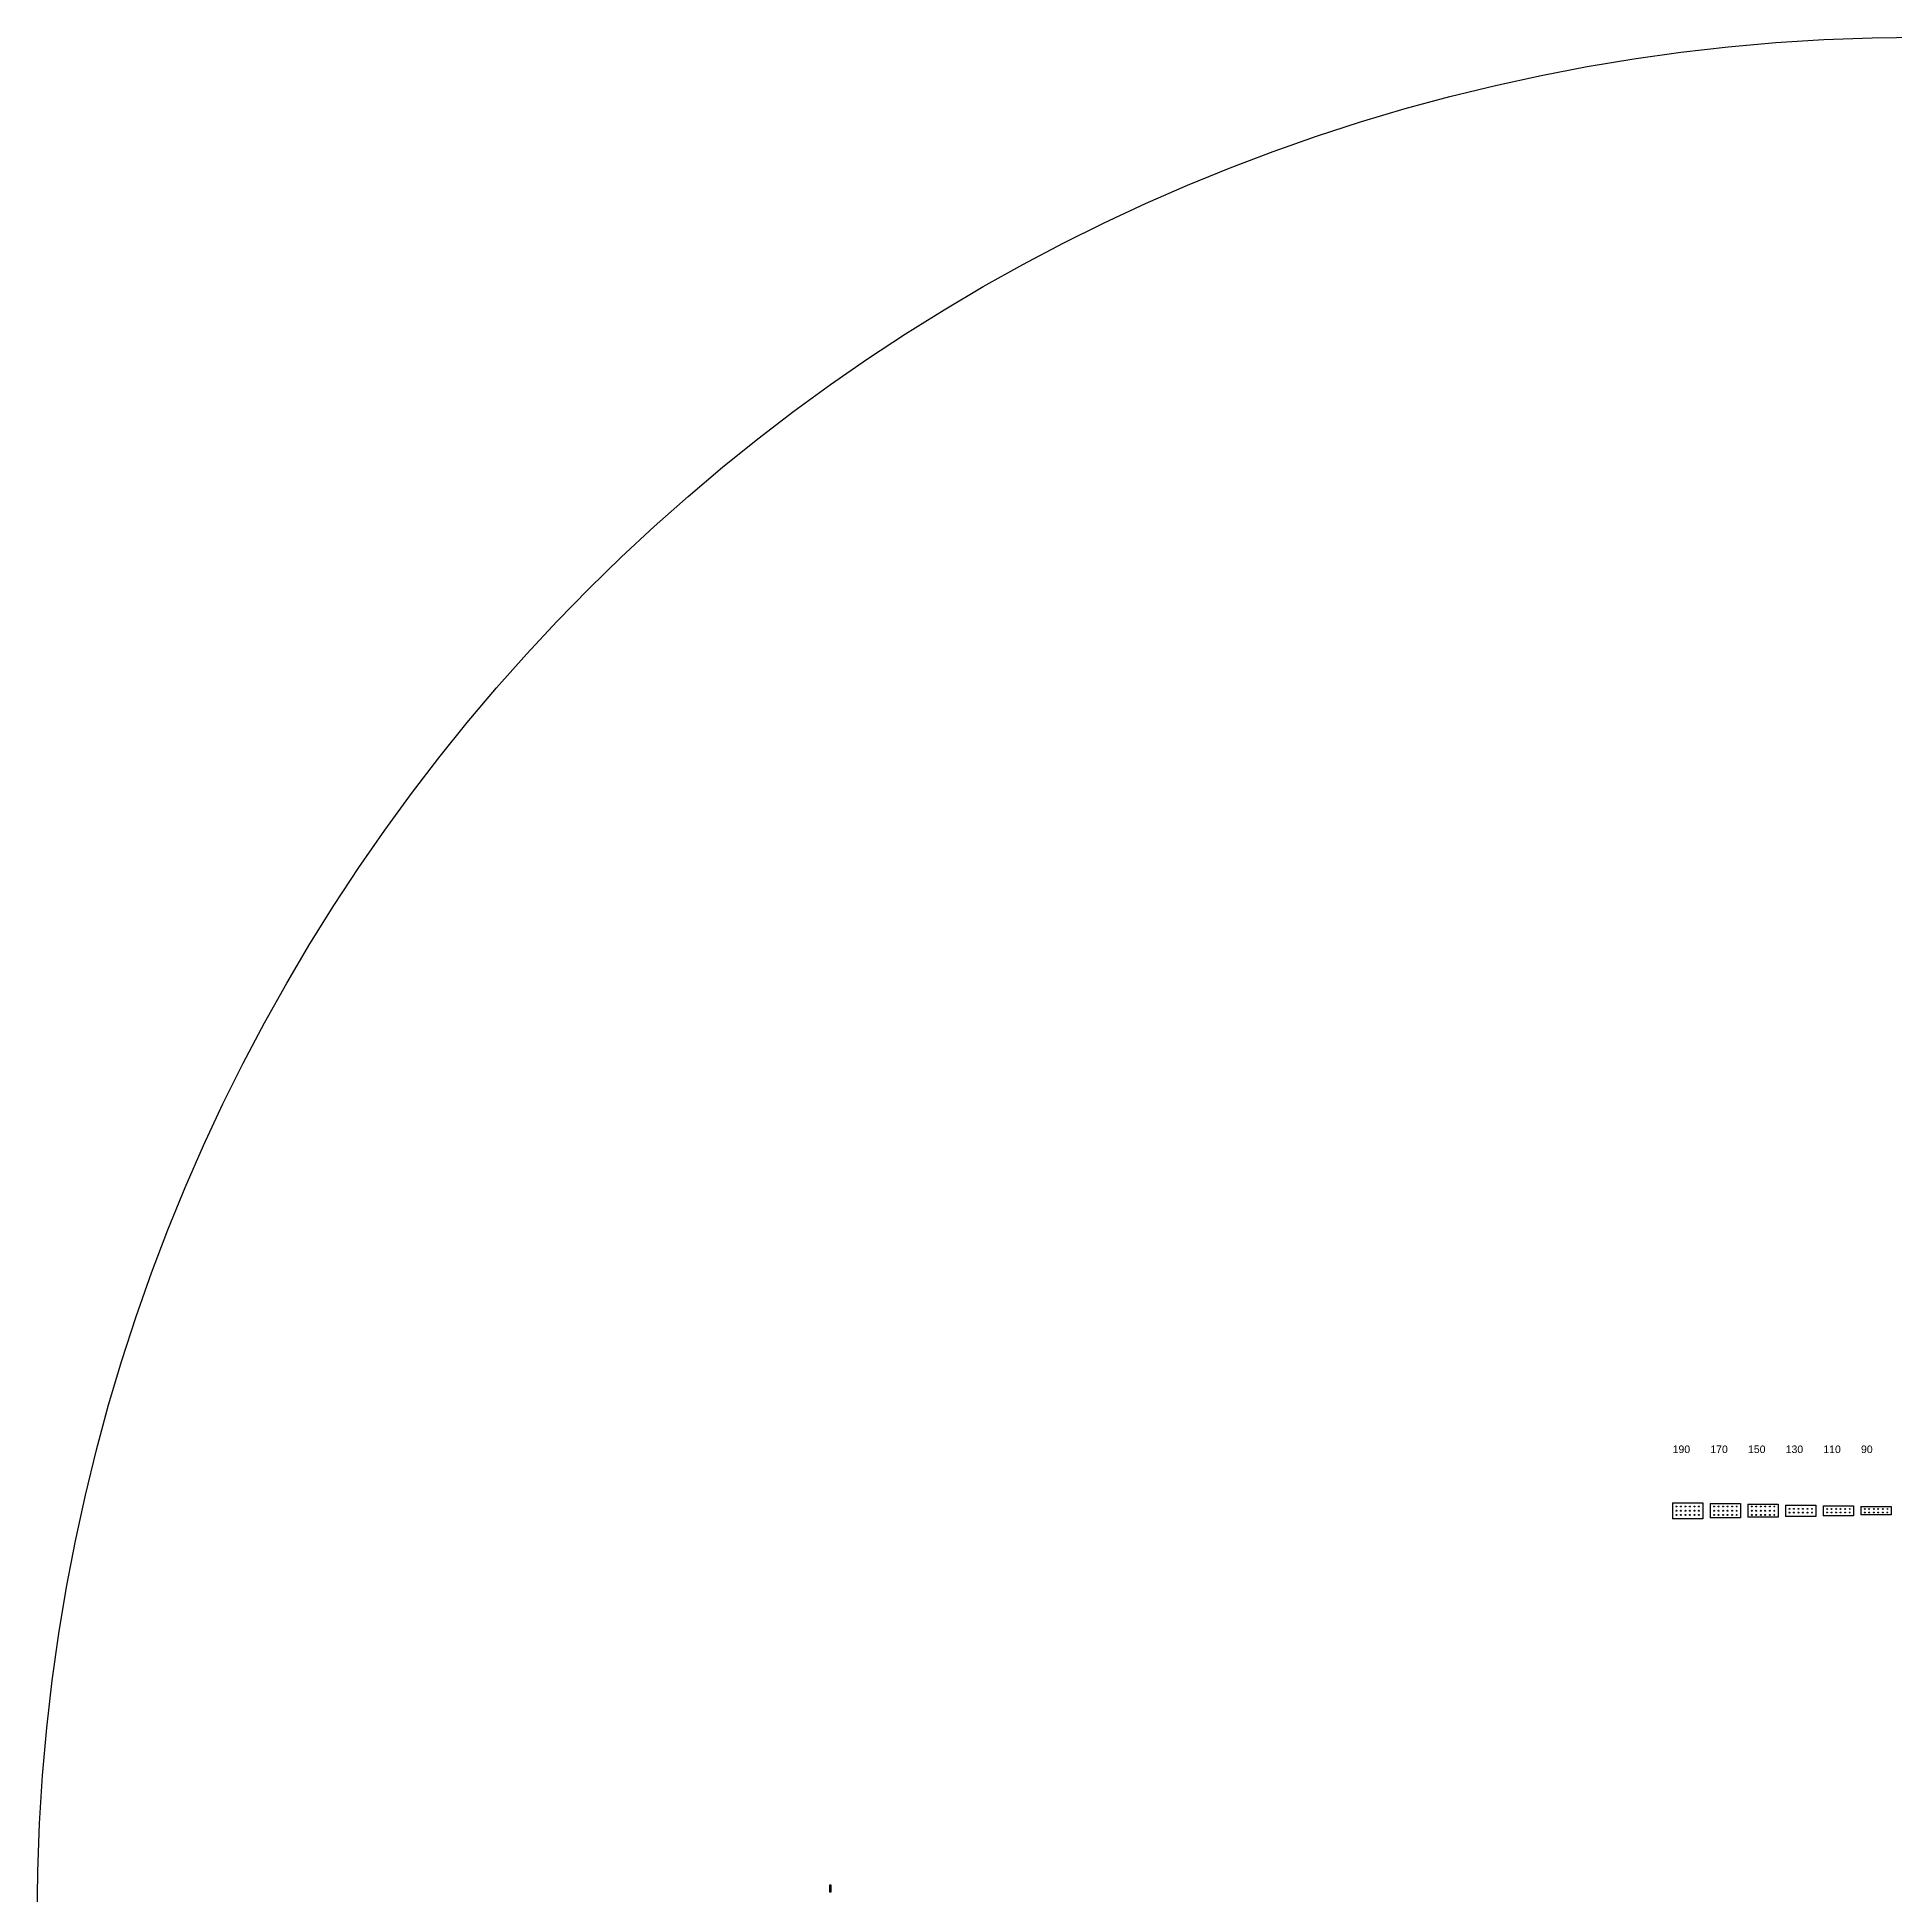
# Model space of a CAD drawing. Header units: millimetres. Extents: x 26241 to 236241, y 30294 to 280394.
# Drawn here: x 26241 to 50898, y 255734 to 280394 of the extents above; entities that cross this region are included whole.
import ezdxf

# ---------------------------------------------------------------- set-up
doc = ezdxf.new("R2010")
doc.units = ezdxf.units.MM
doc.layers.add('CLEAR', color=140, linetype='Continuous')
doc.layers.add('OPAQUE', color=10, linetype='Continuous')
doc.styles.get("Standard").update_dxf_attribs({"font": 'arial.ttf'})

msp = doc.modelspace()

# ---------------------------------------------------------------- linework, layer by layer
at = {"layer": 'CLEAR'}
for p, q in [((47948, 260939), (47948, 260727)), ((47948, 260939), (48348, 260939)), ((48348, 260939), (48348, 260727)), ((48448, 260929), (48448, 260737)), ((48448, 260929), (48848, 260929)), ((48848, 260929), (48848, 260737)), ((48948, 260919), (48948, 260747)), ((48948, 260919), (49348, 260919)), ((49348, 260919), (49348, 260747)), ((49448, 260909), (49448, 260757)), ((49448, 260909), (49848, 260909)), ((49848, 260909), (49848, 260757)), ((49948, 260899), (49948, 260767)), ((49948, 260899), (50348, 260899)), ((50348, 260899), (50348, 260767)), ((48348, 260727), (47948, 260727)), ((48848, 260737), (48448, 260737)), ((49348, 260747), (48948, 260747)), ((49848, 260757), (49448, 260757)), ((50348, 260767), (49948, 260767)), ((50448, 260889), (50448, 260777)), ((50448, 260889), (50848, 260889)), ((50848, 260777), (50448, 260777)), ((50848, 260889), (50848, 260777)), ((36761, 255769), (36761, 255869)), ((36761, 255869), (36773, 255869)), ((36773, 255769), (36761, 255769)), ((36773, 255869), (36773, 255769))]:
    msp.add_line(p, q, dxfattribs=at)
at = {"layer": 'OPAQUE'}
for centre, radius in [((51241, 255394), 25000), ((51241, 255394), 25000), ((47998, 260889), 6), ((47998, 260833), 6), ((47998, 260777), 6), ((48058, 260889), 6), ((48058, 260833), 6), ((48058, 260777), 6), ((48118, 260889), 6), ((48118, 260833), 6), ((48118, 260777), 6), ((48178, 260889), 6), ((48178, 260833), 6), ((48178, 260777), 6), ((48238, 260889), 6), ((48238, 260833), 6), ((48238, 260777), 6), ((48298, 260889), 6), ((48298, 260833), 6), ((48298, 260777), 6), ((48498, 260889), 6), ((48498, 260833), 6), ((48498, 260777), 6), ((48558, 260889), 6), ((48558, 260833), 6), ((48558, 260777), 6), ((48618, 260889), 6), ((48618, 260833), 6), ((48618, 260777), 6), ((48678, 260889), 6), ((48678, 260833), 6), ((48678, 260777), 6), ((48738, 260889), 6), ((48738, 260833), 6), ((48738, 260777), 6), ((48798, 260889), 6), ((48798, 260833), 6), ((48798, 260777), 6), ((48998, 260889), 6), ((48998, 260833), 6), ((48998, 260777), 6), ((49058, 260889), 6), ((49058, 260833), 6), ((49058, 260777), 6), ((49118, 260889), 6), ((49118, 260833), 6), ((49118, 260777), 6), ((49178, 260889), 6), ((49178, 260833), 6), ((49178, 260777), 6), ((49238, 260889), 6), ((49238, 260833), 6), ((49238, 260777), 6), ((49298, 260889), 6), ((49298, 260833), 6), ((49298, 260777), 6), ((49498, 260858), 6), ((49498, 260808), 6), ((49558, 260858), 6), ((49558, 260808), 6), ((49618, 260858), 6), ((49618, 260808), 6), ((49678, 260858), 6), ((49678, 260808), 6), ((49738, 260858), 6), ((49738, 260808), 6), ((49798, 260858), 6), ((49798, 260808), 6), ((49998, 260856), 6), ((49998, 260810), 6), ((50058, 260856), 6), ((50058, 260810), 6), ((50118, 260856), 6), ((50118, 260810), 6), ((50178, 260856), 6), ((50178, 260810), 6), ((50238, 260856), 6), ((50238, 260810), 6), ((50298, 260856), 6), ((50298, 260810), 6), ((50498, 260856), 6), ((50498, 260810), 6), ((50558, 260856), 6), ((50558, 260810), 6), ((50618, 260856), 6), ((50618, 260810), 6), ((50678, 260856), 6), ((50678, 260810), 6), ((50738, 260856), 6), ((50738, 260810), 6), ((50798, 260856), 6), ((50798, 260810), 6)]:
    msp.add_circle(centre, radius, dxfattribs=at)

# ---------------------------------------------------------------- texts
at = {"layer": 'CLEAR', "char_height": 100, "attachment_point": 1}
for s, insert in [('190', (47948, 261699)), ('170', (48448, 261699)), ('150', (48948, 261699)), ('130', (49448, 261699)), ('110', (49948, 261699)), ('90', (50448, 261699))]:
    msp.add_mtext_dynamic_manual_height_columns(s, width=307.49, gutter_width=12.5, heights=[191], dxfattribs=dict(at, insert=insert))

doc.saveas('drawing.dxf')
